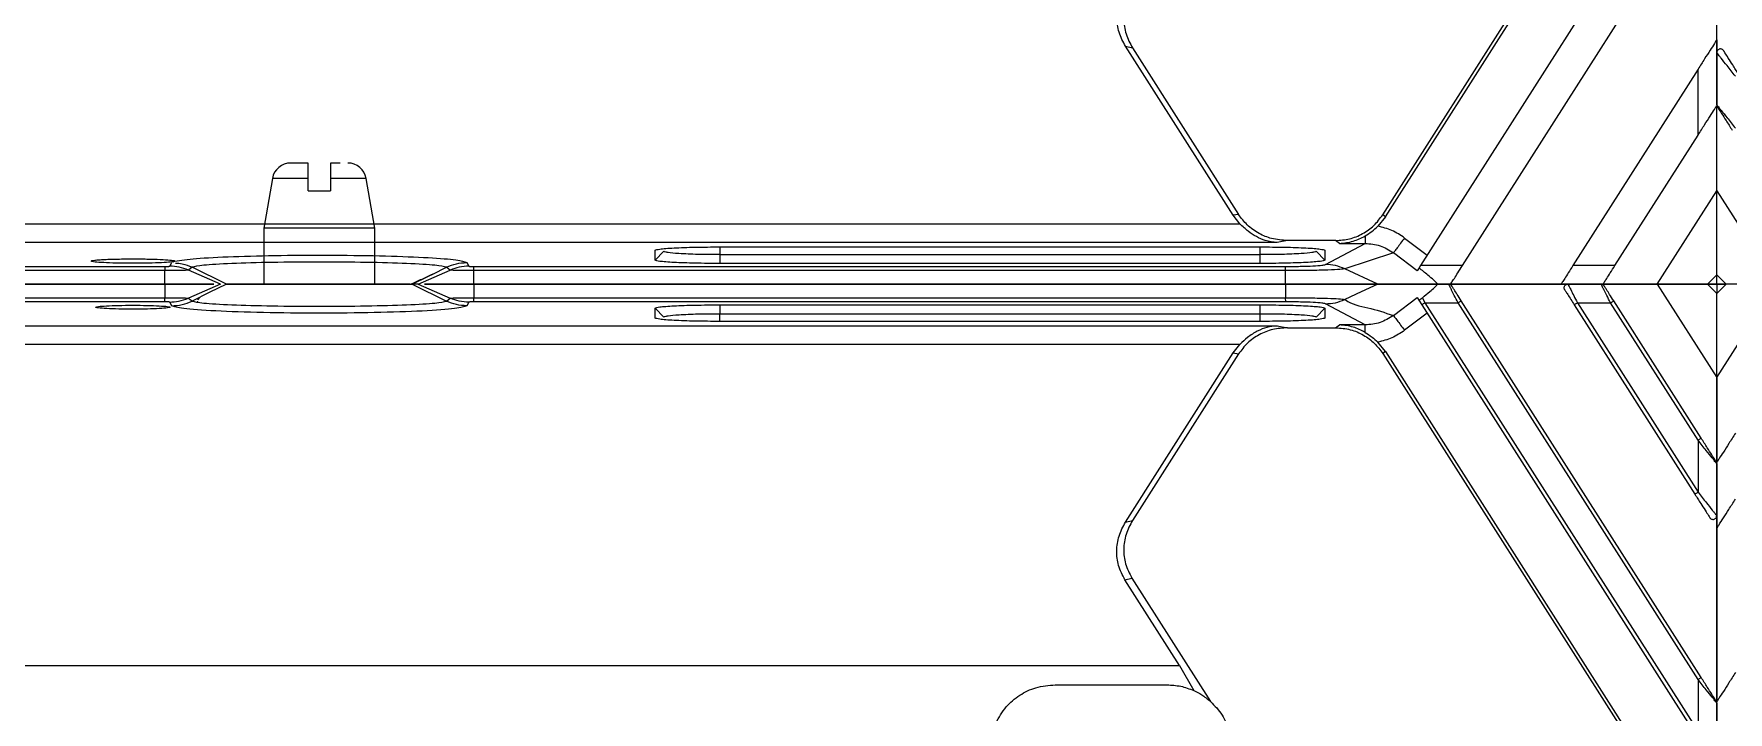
# Model space of a CAD drawing. Header units: millimetres. Extents: x 620 to 19791, y 2539 to 6969.
# Drawn here: x 17086.6 to 17177.6, y 4451.1 to 4487.5 of the extents above; entities that cross this region are included whole.
import ezdxf

# ---------------------------------------------------------------- set-up
doc = ezdxf.new("R2010")
doc.units = ezdxf.units.MM

# ---------------------------------------------------------------- blocks, each defined once
blk = doc.blocks.new('tugj')
at = {"color": 7, "linetype": 'Continuous', "lineweight": 25}
for p, q in [((12378.025, 5162.284), (12377.568, 5159.616)), ((12379.943, 5161.616), (12379.943, 5162.284)), ((12381.143, 5162.284), (12381.143, 5161.616)), ((12383.518, 5159.616), (12383.06, 5162.284)), ((12379.943, 5161.616), (12381.143, 5161.616)), ((12377.568, 5159.616), (12377.568, 5156.616)), ((12383.518, 5159.616), (12377.568, 5159.616)), ((12383.518, 5156.616), (12383.518, 5159.616)), ((12328.684, 5156.616), (12372.25, 5156.616)), ((12372.25, 5156.616), (12372.25, 5155.89)), ((12385.524, 5156.616), (12387.368, 5155.711)), ((12385.847, 5156.616), (12387.568, 5155.861)), ((12388.836, 5156.616), (12388.836, 5155.89)), ((12388.836, 5156.616), (12432.402, 5156.616)), ((12432.402, 5156.616), (12432.402, 5155.89)), ((12437.353, 5156.616), (12440.543, 5156.616)), ((12441.154, 5156.616), (12440.543, 5156.616)), ((12440.718, 5156.616), (12441.154, 5156.616)), ((12441.154, 5156.616), (12447.557, 5156.616)), ((12447.557, 5156.616), (12449.335, 5156.616)), ((12449.335, 5156.616), (12452.343, 5156.616)), ((12452.343, 5156.616), (12455.543, 5151.616)), ((12452.343, 5156.616), (12455.043, 5156.616)), ((12455.043, 5156.616), (12456.043, 5156.616)), ((12455.543, 5156.116), (12455.043, 5156.616)), ((12455.543, 5156.616), (12455.543, 5156.116)), ((12455.543, 5151.616), (12458.743, 5156.616)), ((12456.043, 5156.616), (12455.543, 5156.116)), ((12458.743, 5156.616), (12456.043, 5156.616)), ((12328.684, 5155.89), (12372.25, 5155.89)), ((12372.25, 5155.666), (12372.25, 5155.89)), ((12374.125, 5155.911), (12374.008, 5155.776)), ((12387.368, 5155.711), (12387.568, 5155.861)), ((12388.836, 5155.666), (12388.836, 5155.89)), ((12388.836, 5155.89), (12432.402, 5155.89)), ((12432.412, 5155.666), (12432.402, 5155.89)), ((12438.192, 5154.932), (12439.468, 5155.897)), ((12439.469, 5155.897), (12439.555, 5155.761)), ((12439.555, 5155.761), (12439.716, 5155.508)), ((12439.748, 5155.885), (12439.885, 5155.615)), ((12454.711, 5135.507), (12441.832, 5155.723)), ((12454.711, 5148.349), (12450.014, 5155.723)), ((12455.543, 5151.616), (12455.543, 5156.116)), ((12372.25, 5155.666), (12328.684, 5155.666)), ((12372.621, 5155.456), (12372.516, 5155.651)), ((12374, 5155.703), (12373.992, 5155.634)), ((12388.569, 5155.651), (12388.464, 5155.456)), ((12432.412, 5155.666), (12388.836, 5155.666)), ((12398.568, 5154.799), (12398.568, 5155.323)), ((12399.043, 5154.849), (12398.568, 5155.323)), ((12402.043, 5155.505), (12402.042, 5155.032)), ((12402.042, 5155.032), (12431.043, 5155.032)), ((12402.043, 5155.505), (12431.042, 5155.505)), ((12431.043, 5155.032), (12431.042, 5155.505)), ((12434.517, 5155.323), (12434.043, 5154.849)), ((12434.517, 5155.323), (12434.517, 5154.799)), ((12436.674, 5154.431), (12434.544, 5155.561)), ((12440.005, 5155.055), (12438.79, 5154.139)), ((12439.716, 5155.508), (12454.374, 5132.5)), ((12439.885, 5155.615), (12441.664, 5155.616)), ((12439.885, 5155.615), (12454.543, 5132.608)), ((12454.543, 5135.4), (12441.664, 5155.616)), ((12447.898, 5155.508), (12454.374, 5145.342)), ((12448.066, 5155.616), (12449.845, 5155.616)), ((12448.066, 5155.616), (12454.543, 5145.45)), ((12454.543, 5148.242), (12449.845, 5155.616)), ((12329.138, 5154.379), (12431.947, 5154.379)), ((12431.042, 5154.617), (12402.043, 5154.617)), ((12431.947, 5154.379), (12432.501, 5154.276)), ((12432.501, 5154.276), (12435.091, 5154.276)), ((12435.091, 5154.276), (12435.298, 5154.431)), ((12436.674, 5154.431), (12435.298, 5154.431)), ((12436.674, 5154.03), (12436.674, 5154.431)), ((12429.956, 5153.38), (12331.129, 5153.38)), ((12429.596, 5152.922), (12429.956, 5153.38)), ((12437.759, 5152.997), (12437.357, 5153.499)), ((12437.759, 5152.997), (12437.619, 5152.892)), ((12437.759, 5152.997), (12452.681, 5129.575)), ((12423.814, 5143.845), (12429.596, 5152.922)), ((12429.881, 5152.87), (12424.188, 5143.935)), ((12429.596, 5152.922), (12429.881, 5152.87)), ((12437.619, 5152.892), (12451.391, 5131.273)), ((12455.543, 5147.044), (12455.543, 5151.616)), ((12455.543, 5151.616), (12455.543, 5147.08)), ((12454.543, 5148.242), (12454.543, 5145.45)), ((12455.543, 5146.986), (12455.543, 5147.08)), ((12455.543, 5143.508), (12455.543, 5147.044)), ((12455.543, 5146.986), (12455.543, 5144.194)), ((12423.814, 5143.845), (12424.188, 5143.935)), ((12455.543, 5144.194), (12455.543, 5134.239)), ((12455.543, 5134.202), (12455.543, 5143.508)), ((12423.786, 5140.751), (12424.161, 5140.841)), ((12426.711, 5136.161), (12423.786, 5140.751)), ((12424.161, 5140.841), (12428.377, 5134.224)), ((12352.78, 5136.161), (12426.711, 5136.161)), ((12426.711, 5136.161), (12427.475, 5134.809)), ((12420.043, 5135.116), (12426.043, 5135.116)), ((12454.543, 5135.4), (12454.543, 5132.608)), ((12455.543, 5134.144), (12455.543, 5134.239)), ((12455.543, 5131.352), (12455.543, 5134.202)), ((12455.543, 5134.144), (12455.543, 5131.352)), ((12437.759, 4822.734), (12455.543, 4850.649)), ((12437.619, 4822.839), (12451.391, 4844.458)), ((12454.543, 4843.495), (12439.648, 4820.116)), ((12455.543, 4832.223), (12455.543, 4841.529)), ((12455.543, 4831.537), (12455.543, 4841.492)), ((12441.901, 4820.116), (12454.543, 4839.959)), ((12455.543, 4832.223), (12455.543, 4828.687)), ((12429.596, 4822.809), (12423.814, 4831.886)), ((12423.814, 4831.886), (12424.188, 4831.796)), ((12424.188, 4831.796), (12429.881, 4822.861)), ((12455.543, 4828.745), (12455.543, 4831.537)), ((12454.543, 4830.653), (12447.829, 4820.116)), ((12454.543, 4827.117), (12454.543, 4830.653)), ((12455.543, 4828.745), (12455.543, 4828.651)), ((12455.543, 4824.116), (12455.543, 4828.687)), ((12455.543, 4824.116), (12455.543, 4828.651)), ((12450.082, 4820.116), (12454.543, 4827.117)), ((12452.343, 4819.116), (12455.543, 4824.116)), ((12455.543, 4824.116), (12458.743, 4819.116)), ((12455.543, 4819.616), (12455.543, 4824.116)), ((12331.129, 4822.351), (12429.956, 4822.351)), ((12429.881, 4822.861), (12429.596, 4822.809)), ((12429.956, 4822.351), (12429.596, 4822.809)), ((12437.759, 4822.734), (12437.357, 4822.232)), ((12437.759, 4822.734), (12437.619, 4822.839)), ((12431.947, 4821.353), (12329.138, 4821.353)), ((12402.043, 4821.114), (12431.042, 4821.114)), ((12432.501, 4821.455), (12431.947, 4821.353)), ((12435.091, 4821.455), (12432.501, 4821.455)), ((12434.544, 4820.17), (12436.674, 4821.3)), ((12435.298, 4821.3), (12435.091, 4821.455)), ((12435.298, 4821.3), (12436.674, 4821.3)), ((12438.791, 4821.592), (12440.005, 4820.676)), ((12372.516, 4820.08), (12372.621, 4820.275)), ((12372.7, 4820.321), (12372.787, 4820.346)), ((12372.787, 4820.346), (12372.793, 4820.353)), ((12388.464, 4820.275), (12388.569, 4820.08)), ((12398.568, 4820.408), (12398.568, 4820.932)), ((12398.568, 4820.408), (12399.043, 4820.882)), ((12402.043, 4820.7), (12431.043, 4820.7)), ((12402.043, 4820.699), (12402.043, 4820.226)), ((12431.042, 4820.226), (12402.043, 4820.226)), ((12431.042, 4820.226), (12431.043, 4820.699)), ((12434.043, 4820.882), (12434.517, 4820.408)), ((12434.517, 4820.932), (12434.517, 4820.408)), ((12438.193, 4820.799), (12435.583, 4819.939)), ((12439.469, 4819.834), (12438.192, 4820.799)), ((12328.684, 4820.065), (12372.25, 4820.065)), ((12372.25, 4819.841), (12328.684, 4819.841)), ((12372.25, 4820.065), (12372.25, 4819.841)), ((12372.25, 4819.116), (12372.25, 4819.841)), ((12373.717, 4820.02), (12373.517, 4819.87)), ((12375.238, 4819.116), (12373.517, 4819.87)), ((12375.562, 4819.116), (12373.717, 4820.02)), ((12388.836, 4820.065), (12432.402, 4820.065)), ((12388.836, 4819.841), (12388.836, 4820.065)), ((12388.836, 4819.116), (12388.836, 4819.841)), ((12432.402, 4819.841), (12388.836, 4819.841)), ((12432.402, 4819.841), (12432.402, 4820.065)), ((12432.402, 4819.116), (12432.402, 4819.841)), ((12437.354, 4819.115), (12435.583, 4819.939)), ((12439.568, 4819.99), (12439.469, 4819.835)), ((12439.648, 4820.116), (12439.568, 4819.99)), ((12441.901, 4820.116), (12439.648, 4820.116)), ((12450.082, 4820.116), (12447.829, 4820.116)), ((12455.043, 4819.116), (12455.543, 4819.616)), ((12455.543, 4819.116), (12455.543, 4819.616)), ((12455.543, 4819.616), (12456.043, 4819.116)), ((12372.25, 4819.116), (12328.684, 4819.116)), ((12385.847, 4819.116), (12385.524, 4819.116)), ((12432.402, 4819.116), (12388.836, 4819.116)), ((12440.543, 4819.116), (12441.264, 4819.116)), ((12441.264, 4819.116), (12440.718, 4819.116)), ((12447.192, 4819.116), (12441.264, 4819.116)), ((12449.445, 4819.116), (12447.192, 4819.116)), ((12452.343, 4819.116), (12449.445, 4819.116)), ((12455.043, 4819.116), (12452.343, 4819.116)), ((12456.043, 4819.116), (12455.043, 4819.116)), ((12458.743, 4819.116), (12456.043, 4819.116))]:
    blk.add_line(p, q, dxfattribs=at)
at = {"color": 8, "linetype": 'Continuous', "lineweight": 25}
for p, q in [((12379.943, 5162.284), (12378.025, 5162.284)), ((12383.06, 5162.284), (12381.143, 5162.284)), ((12402.042, 5154.617), (12402.042, 5155.032)), ((12431.043, 5154.617), (12431.043, 5155.032)), ((12402.042, 4821.114), (12402.043, 4820.7)), ((12431.043, 4820.7), (12431.043, 4821.114)), ((12386.633, 4819.66), (12387.368, 4820.02))]:
    blk.add_line(p, q, dxfattribs=at)
at = {"color": 7, "linetype": 'Continuous', "lineweight": 25, "flags": 128}
for points in [[(12375.238, 5156.616), (12374.378, 5156.238), (12373.517, 5155.861)], [(12375.562, 5156.615), (12374.64, 5156.163), (12373.717, 5155.711)], [(12437.353, 5156.615), (12436.468, 5156.203), (12435.583, 5155.792)], [(12441.832, 5155.723), (12441.829, 5155.721), (12441.819, 5155.715), (12441.804, 5155.705), (12441.783, 5155.692), (12441.757, 5155.675), (12441.728, 5155.657), (12441.697, 5155.636), (12441.664, 5155.616)], [(12385.524, 4819.116), (12386.446, 4819.568), (12386.633, 4819.66)], [(12385.847, 4819.116), (12386.707, 4819.493), (12387.568, 4819.87)]]:
    blk.add_lwpolyline(points, dxfattribs=at)
at = {"color": 7, "linetype": 'Continuous', "lineweight": 25}
for centre, start, end in [((12379.011, 5162.116), 90, 170.27242), ((12382.074, 5162.116), 9.72758, 90)]:
    blk.add_arc(centre, 1, start, end, dxfattribs=at)
for points, knots in [([(12379.943, 5163.116), (12379.812, 5163.116), (12379.544, 5163.116), (12379.242, 5163.116), (12379.043, 5163.116), (12379.021, 5163.116), (12379.011, 5163.116)], [0, 0, 0, 0, 0.244471, 0.500002, 0.755534, 1, 1, 1, 1]), ([(12379.943, 5162.284), (12379.943, 5162.391), (12379.943, 5162.605), (12379.943, 5162.866), (12379.943, 5163.048), (12379.943, 5163.111), (12379.943, 5163.115), (12379.943, 5163.116)], [0, 0, 0, 0, 0.229567, 0.459025, 0.691715, 0.932795, 1, 1, 1, 1]), ([(12381.666, 5163.116), (12381.618, 5163.116), (12381.478, 5163.116), (12381.276, 5163.116), (12381.143, 5163.116)], [0, 0, 0, 0, 0.34034, 1, 1, 1, 1]), ([(12381.143, 5163.116), (12381.143, 5163.104), (12381.143, 5163.081), (12381.143, 5162.892), (12381.143, 5162.619), (12381.143, 5162.395), (12381.143, 5162.284)], [0, 0, 0, 0, 0.2593212, 0.5192836, 0.7631342, 1, 1, 1, 1]), ([(12372.25, 5156.616), (12372.618, 5156.616), (12373.36, 5156.616), (12374.326, 5156.616), (12374.708, 5156.616), (12374.888, 5156.616)], [0, 0, 0, 0, 0.340802, 0.687643, 1, 1, 1, 1]), ([(12375.562, 5156.616), (12375.684, 5156.616), (12375.928, 5156.616), (12377.107, 5156.616), (12378.698, 5156.616), (12380.543, 5156.616), (12382.388, 5156.616), (12383.978, 5156.616), (12385.157, 5156.616), (12385.401, 5156.616), (12385.524, 5156.616)], [0, 0, 0, 0, 0.126065, 0.251365, 0.375841, 0.499999, 0.624158, 0.748633, 0.873935, 1, 1, 1, 1]), ([(12386.197, 5156.616), (12386.385, 5156.616), (12386.777, 5156.616), (12387.746, 5156.616), (12388.478, 5156.616), (12388.836, 5156.616)], [0, 0, 0, 0, 0.321416, 0.668158, 1, 1, 1, 1]), ([(12432.402, 5156.616), (12432.979, 5156.616), (12434.172, 5156.616), (12435.75, 5156.616), (12436.93, 5156.616), (12437.215, 5156.616), (12437.353, 5156.616)], [0, 0, 0, 0, 0.241826, 0.5, 0.758174, 1, 1, 1, 1]), ([(12439.748, 5155.885), (12439.883, 5155.997), (12440.122, 5156.195), (12440.364, 5156.406), (12440.481, 5156.519), (12440.533, 5156.575), (12440.556, 5156.609), (12440.547, 5156.613), (12440.543, 5156.616)], [0, 0, 0, 0, 0.340543, 0.601656, 0.712888, 0.815367, 0.907126, 1, 1, 1, 1]), ([(12441.318, 5156.294), (12441.314, 5156.302), (12441.281, 5156.367), (12441.239, 5156.452), (12441.188, 5156.548), (12441.159, 5156.605), (12441.156, 5156.612), (12441.154, 5156.616)], [0, 0, 0, 0, 0.036008, 0.300901, 0.545078, 0.770138, 1, 1, 1, 1]), ([(12441.324, 5156.52), (12441.315, 5156.533), (12441.296, 5156.56), (12441.254, 5156.589), (12441.206, 5156.611), (12441.171, 5156.614), (12441.154, 5156.616)], [0, 0, 0, 0, 0.234718, 0.483949, 0.749531, 1, 1, 1, 1]), ([(12447.388, 5156.308), (12447.38, 5156.323), (12447.364, 5156.352), (12447.355, 5156.403), (12447.358, 5156.458), (12447.379, 5156.513), (12447.414, 5156.559), (12447.458, 5156.592), (12447.507, 5156.612), (12447.54, 5156.614), (12447.557, 5156.616)], [0, 0, 0, 0, 0.1153792, 0.2308944, 0.364477, 0.4999537, 0.6320275, 0.7689809, 0.8830046, 1, 1, 1, 1]), ([(12447.557, 5156.616), (12447.559, 5156.612), (12447.562, 5156.604), (12447.593, 5156.544), (12447.64, 5156.451), (12447.726, 5156.283), (12447.869, 5156.003), (12448, 5155.746), (12448.066, 5155.616)], [0, 0, 0, 0, 0.118805, 0.239591, 0.356978, 0.483259, 0.736712, 1, 1, 1, 1]), ([(12449.499, 5156.294), (12449.495, 5156.302), (12449.462, 5156.367), (12449.42, 5156.452), (12449.369, 5156.548), (12449.34, 5156.605), (12449.337, 5156.612), (12449.335, 5156.616)], [0, 0, 0, 0, 0.036035, 0.300917, 0.545093, 0.770146, 1, 1, 1, 1]), ([(12449.506, 5156.52), (12449.496, 5156.533), (12449.477, 5156.56), (12449.435, 5156.589), (12449.387, 5156.611), (12449.352, 5156.614), (12449.335, 5156.616)], [0, 0, 0, 0, 0.234701, 0.483913, 0.749477, 1, 1, 1, 1]), ([(12372.25, 5155.89), (12372.409, 5155.89), (12372.727, 5155.889), (12373.137, 5155.883), (12373.432, 5155.873), (12373.489, 5155.865), (12373.517, 5155.861)], [0, 0, 0, 0, 0.249939, 0.499645, 0.749524, 1, 1, 1, 1]), ([(12372.516, 5155.654), (12372.676, 5155.664), (12373.02, 5155.684), (12373.344, 5155.8), (12373.517, 5155.861)], [0, 0, 0, 0, 0.466595, 1, 1, 1, 1]), ([(12372.621, 5155.456), (12372.811, 5155.467), (12373.191, 5155.49), (12373.542, 5155.637), (12373.717, 5155.711)], [0, 0, 0, 0, 0.499989, 1, 1, 1, 1]), ([(12373.517, 5155.861), (12373.549, 5155.836), (12373.613, 5155.786), (12373.683, 5155.736), (12373.717, 5155.711)], [0, 0, 0, 0, 0.499517, 1, 1, 1, 1]), ([(12373.717, 5155.711), (12373.861, 5155.673), (12374.148, 5155.599), (12375.753, 5155.505), (12377.96, 5155.444), (12380.543, 5155.422), (12383.126, 5155.444), (12385.332, 5155.505), (12386.937, 5155.599), (12387.224, 5155.673), (12387.368, 5155.711)], [0, 0, 0, 0, 0.125541, 0.25062, 0.375387, 0.499999, 0.624612, 0.74938, 0.874458, 1, 1, 1, 1]), ([(12388.464, 5155.456), (12388.274, 5155.467), (12387.894, 5155.49), (12387.543, 5155.637), (12387.368, 5155.711)], [0, 0, 0, 0, 0.500701, 1, 1, 1, 1]), ([(12387.568, 5155.861), (12387.597, 5155.865), (12387.654, 5155.873), (12387.948, 5155.883), (12388.358, 5155.889), (12388.676, 5155.89), (12388.836, 5155.89)], [0, 0, 0, 0, 0.250478, 0.500357, 0.750056, 1, 1, 1, 1]), ([(12388.569, 5155.651), (12388.397, 5155.66), (12388.052, 5155.678), (12387.729, 5155.8), (12387.568, 5155.861)], [0, 0, 0, 0, 0.499954, 1, 1, 1, 1]), ([(12432.402, 5155.89), (12432.616, 5155.89), (12432.899, 5155.889), (12433.295, 5155.886), (12433.836, 5155.883), (12434.265, 5155.867), (12434.546, 5155.86), (12434.557, 5155.86), (12434.595, 5155.859), (12434.871, 5155.851), (12435.346, 5155.83), (12435.5, 5155.805), (12435.583, 5155.792)], [0, 0, 0, 0, 0.137446, 0.181876, 0.262262, 0.502654, 0.502981, 0.505371, 0.51186, 0.53616, 0.750921, 1, 1, 1, 1]), ([(12434.544, 5155.561), (12434.723, 5155.571), (12435.082, 5155.592), (12435.416, 5155.725), (12435.583, 5155.792)], [0, 0, 0, 0, 0.49999, 1, 1, 1, 1]), ([(12435.583, 5155.792), (12435.583, 5155.792), (12435.583, 5155.792), (12435.583, 5155.791), (12435.583, 5155.79), (12435.584, 5155.789), (12435.585, 5155.788), (12435.591, 5155.793), (12435.961, 5155.508), (12436.807, 5155.403), (12437.728, 5155.089), (12438.192, 5154.931)], [0, 0, 0, 0, 0.000002, 0.000016, 0.000171, 0.000246, 0.000333, 0.002028, 0.00788, 0.499948, 1, 1, 1, 1]), ([(12439.555, 5155.761), (12439.559, 5155.76), (12439.565, 5155.758), (12439.592, 5155.774), (12439.604, 5155.781)], [0, 0, 0, 0, 0.511986, 1, 1, 1, 1]), ([(12439.604, 5155.781), (12439.614, 5155.787), (12439.632, 5155.799), (12439.666, 5155.823), (12439.705, 5155.852), (12439.733, 5155.873), (12439.748, 5155.885)], [0, 0, 0, 0, 0.2334884, 0.4690972, 0.7081929, 1, 1, 1, 1]), ([(12441.832, 5155.723), (12441.758, 5155.84), (12441.619, 5156.058), (12441.448, 5156.325), (12441.361, 5156.462), (12441.327, 5156.516), (12441.325, 5156.519), (12441.324, 5156.52)], [0, 0, 0, 0, 0.301721, 0.564724, 0.795126, 0.898937, 1, 1, 1, 1]), ([(12447.388, 5156.308), (12447.39, 5156.305), (12447.394, 5156.298), (12447.429, 5156.243), (12447.481, 5156.162), (12447.571, 5156.021), (12447.711, 5155.8), (12447.836, 5155.606), (12447.898, 5155.508)], [0, 0, 0, 0, 0.1225733, 0.2474567, 0.3699133, 0.4970194, 0.7477977, 1, 1, 1, 1]), ([(12450.014, 5155.723), (12449.939, 5155.84), (12449.8, 5156.058), (12449.63, 5156.325), (12449.543, 5156.462), (12449.508, 5156.516), (12449.507, 5156.519), (12449.506, 5156.52)], [0, 0, 0, 0, 0.301721, 0.56472, 0.795125, 0.898936, 1, 1, 1, 1]), ([(12449.845, 5155.616), (12449.867, 5155.63), (12449.911, 5155.658), (12449.967, 5155.693), (12450.006, 5155.718), (12450.011, 5155.721), (12450.014, 5155.723)], [0, 0, 0, 0, 0.250011, 0.499987, 0.75001, 1, 1, 1, 1]), ([(12368.543, 5155.377), (12368.573, 5155.391), (12368.633, 5155.418), (12369.094, 5155.453), (12369.751, 5155.476), (12370.534, 5155.485), (12371.319, 5155.477), (12371.988, 5155.453), (12372.359, 5155.424), (12372.521, 5155.398), (12372.535, 5155.384), (12372.543, 5155.377)], [0, 0, 0, 0, 0.12544, 0.249829, 0.373602, 0.498411, 0.623139, 0.74756, 0.873244, 0.936089, 1, 1, 1, 1]), ([(12372.543, 5155.377), (12372.512, 5155.363), (12372.452, 5155.336), (12371.991, 5155.301), (12371.334, 5155.278), (12370.551, 5155.269), (12369.767, 5155.277), (12369.097, 5155.301), (12368.726, 5155.33), (12368.564, 5155.356), (12368.55, 5155.37), (12368.543, 5155.377)], [0, 0, 0, 0, 0.125441, 0.24983, 0.373602, 0.498412, 0.62314, 0.747561, 0.873243, 0.936089, 1, 1, 1, 1]), ([(12372.516, 5155.651), (12372.512, 5155.653), (12372.505, 5155.657), (12372.46, 5155.66), (12372.406, 5155.663), (12372.357, 5155.665), (12372.304, 5155.666), (12372.268, 5155.666), (12372.25, 5155.666)], [0, 0, 0, 0, 0.22098, 0.472539, 0.605074, 0.742605, 0.872551, 1, 1, 1, 1]), ([(12388.464, 5155.456), (12388.318, 5155.404), (12388.021, 5155.299), (12386.184, 5155.166), (12383.586, 5155.078), (12380.521, 5155.047), (12377.462, 5155.078), (12374.875, 5155.168), (12373.058, 5155.3), (12372.766, 5155.404), (12372.621, 5155.456)], [0, 0, 0, 0, 0.1229406, 0.248463, 0.3753369, 0.5007743, 0.6265006, 0.7530148, 0.8780916, 1, 1, 1, 1]), ([(12388.836, 5155.666), (12388.802, 5155.666), (12388.733, 5155.665), (12388.646, 5155.662), (12388.594, 5155.658), (12388.571, 5155.654), (12388.57, 5155.652), (12388.569, 5155.651)], [0, 0, 0, 0, 0.2394126, 0.4809186, 0.7269323, 0.8617778, 1, 1, 1, 1]), ([(12398.568, 5155.323), (12398.62, 5155.347), (12398.726, 5155.394), (12399.524, 5155.455), (12400.685, 5155.497), (12401.594, 5155.503), (12402.043, 5155.505)], [0, 0, 0, 0, 0.246595, 0.499966, 0.753338, 1, 1, 1, 1]), ([(12402.043, 5154.617), (12401.594, 5154.62), (12400.685, 5154.626), (12399.524, 5154.667), (12398.726, 5154.728), (12398.62, 5154.776), (12398.568, 5154.799)], [0, 0, 0, 0, 0.246592, 0.49996, 0.753362, 1, 1, 1, 1]), ([(12399.043, 5154.85), (12399.062, 5154.866), (12399.087, 5154.887), (12399.209, 5154.911), (12399.384, 5154.939), (12399.729, 5154.97), (12400.321, 5155.001), (12400.862, 5155.02), (12401.437, 5155.031), (12401.837, 5155.031), (12402.042, 5155.032)], [0, 0, 0, 0, 0.170003, 0.221841, 0.251425, 0.478668, 0.617709, 0.745826, 0.869057, 1, 1, 1, 1]), ([(12431.042, 5155.505), (12431.491, 5155.503), (12432.401, 5155.497), (12433.561, 5155.455), (12434.359, 5155.394), (12434.465, 5155.347), (12434.517, 5155.323)], [0, 0, 0, 0, 0.24661, 0.499961, 0.753339, 1, 1, 1, 1]), ([(12434.517, 5154.799), (12434.465, 5154.776), (12434.359, 5154.728), (12433.561, 5154.667), (12432.4, 5154.626), (12431.491, 5154.62), (12431.042, 5154.617)], [0, 0, 0, 0, 0.2465414, 0.4999598, 0.7533555, 1, 1, 1, 1]), ([(12431.043, 5155.032), (12431.25, 5155.031), (12431.65, 5155.031), (12432.227, 5155.02), (12432.77, 5155.001), (12433.363, 5154.969), (12433.705, 5154.939), (12433.877, 5154.911), (12433.998, 5154.887), (12434.023, 5154.866), (12434.043, 5154.85)], [0, 0, 0, 0, 0.131657, 0.254711, 0.383623, 0.523609, 0.751535, 0.778051, 0.828377, 1, 1, 1, 1]), ([(12434.544, 5155.561), (12434.496, 5155.574), (12434.402, 5155.602), (12433.907, 5155.637), (12433.221, 5155.661), (12432.682, 5155.664), (12432.412, 5155.666)], [0, 0, 0, 0, 0.248126, 0.497838, 0.748641, 1, 1, 1, 1]), ([(12438.192, 5154.932), (12437.959, 5154.787), (12437.494, 5154.496), (12436.947, 5154.453), (12436.674, 5154.431)], [0, 0, 0, 0, 0.49954, 1, 1, 1, 1]), ([(12438.192, 5154.932), (12438.209, 5154.909), (12438.244, 5154.863), (12438.385, 5154.676), (12438.572, 5154.428), (12438.718, 5154.235), (12438.79, 5154.139)], [0, 0, 0, 0, 0.249872, 0.500023, 0.750139, 1, 1, 1, 1]), ([(12439.885, 5155.615), (12439.863, 5155.601), (12439.819, 5155.573), (12439.763, 5155.538), (12439.724, 5155.513), (12439.719, 5155.51), (12439.716, 5155.508)], [0, 0, 0, 0, 0.250006, 0.50001, 0.750001, 1, 1, 1, 1]), ([(12447.898, 5155.508), (12447.9, 5155.51), (12447.905, 5155.513), (12447.944, 5155.538), (12448, 5155.573), (12448.044, 5155.601), (12448.066, 5155.616)], [0, 0, 0, 0, 0.249994, 0.500015, 0.74999, 1, 1, 1, 1]), ([(12432.501, 5154.276), (12432.238, 5154.259), (12431.712, 5154.223), (12430.983, 5153.922), (12430.337, 5153.484), (12430.032, 5153.074), (12429.881, 5152.87)], [0, 0, 0, 0, 0.254153, 0.507463, 0.75541, 1, 1, 1, 1]), ([(12431.947, 5154.379), (12431.766, 5154.36), (12431.408, 5154.324), (12430.876, 5154.108), (12430.382, 5153.794), (12430.09, 5153.51), (12429.956, 5153.38)], [0, 0, 0, 0, 0.25924, 0.512726, 0.776847, 1, 1, 1, 1]), ([(12435.091, 5154.276), (12435.356, 5154.256), (12435.878, 5154.217), (12436.589, 5153.908), (12437.192, 5153.471), (12437.478, 5153.082), (12437.619, 5152.892)], [0, 0, 0, 0, 0.26474, 0.519598, 0.764654, 1, 1, 1, 1]), ([(12436.674, 5154.03), (12436.464, 5154.136), (12436.015, 5154.362), (12435.547, 5154.407), (12435.298, 5154.431)], [0, 0, 0, 0, 0.468207, 1, 1, 1, 1]), ([(12436.674, 5154.03), (12436.799, 5153.952), (12437.037, 5153.802), (12437.254, 5153.597), (12437.357, 5153.499)], [0, 0, 0, 0, 0.5248, 1, 1, 1, 1]), ([(12438.79, 5154.139), (12438.569, 5153.992), (12438.128, 5153.698), (12437.614, 5153.565), (12437.357, 5153.499)], [0, 0, 0, 0, 0.499997, 1, 1, 1, 1]), ([(12456.543, 5148.614), (12456.425, 5148.428), (12456.206, 5148.083), (12455.904, 5147.609), (12455.692, 5147.287), (12455.591, 5147.109), (12455.549, 5147.052), (12455.545, 5147.047), (12455.543, 5147.044)], [0, 0, 0, 0, 0.286635, 0.534245, 0.759489, 0.869904, 0.932849, 1, 1, 1, 1]), ([(12454.711, 5148.349), (12454.709, 5148.347), (12454.704, 5148.344), (12454.665, 5148.319), (12454.609, 5148.284), (12454.565, 5148.256), (12454.543, 5148.242)], [0, 0, 0, 0, 0.249998, 0.500001, 0.749994, 1, 1, 1, 1]), ([(12455.543, 5146.986), (12455.54, 5146.989), (12455.534, 5146.997), (12455.487, 5147.056), (12455.409, 5147.153), (12455.251, 5147.352), (12454.959, 5147.719), (12454.692, 5148.053), (12454.543, 5148.242)], [0, 0, 0, 0, 0.082047, 0.168459, 0.268065, 0.381095, 0.65231, 1, 1, 1, 1]), ([(12455.523, 5147.076), (12455.514, 5147.089), (12455.498, 5147.114), (12455.423, 5147.231), (12455.268, 5147.475), (12455.017, 5147.869), (12454.821, 5148.177), (12454.711, 5148.349)], [0, 0, 0, 0, 0.100997, 0.198759, 0.407214, 0.667726, 1, 1, 1, 1]), ([(12454.543, 5145.45), (12454.521, 5145.436), (12454.476, 5145.408), (12454.421, 5145.372), (12454.382, 5145.347), (12454.376, 5145.344), (12454.374, 5145.342)], [0, 0, 0, 0, 0.250005, 0.500009, 0.750003, 1, 1, 1, 1]), ([(12454.374, 5145.342), (12454.478, 5145.179), (12454.666, 5144.884), (12454.918, 5144.488), (12455.078, 5144.237), (12455.162, 5144.106), (12455.171, 5144.091), (12455.176, 5144.083)], [0, 0, 0, 0, 0.317513, 0.570139, 0.79835, 0.902861, 1, 1, 1, 1]), ([(12454.543, 5145.45), (12454.693, 5145.26), (12454.961, 5144.924), (12455.254, 5144.557), (12455.411, 5144.359), (12455.488, 5144.263), (12455.534, 5144.205), (12455.54, 5144.198), (12455.543, 5144.194)], [0, 0, 0, 0, 0.350158, 0.621945, 0.734204, 0.833251, 0.918726, 1, 1, 1, 1]), ([(12455.543, 5143.508), (12455.545, 5143.51), (12455.549, 5143.515), (12455.591, 5143.572), (12455.692, 5143.751), (12455.904, 5144.073), (12456.206, 5144.547), (12456.425, 5144.892), (12456.543, 5145.078)], [0, 0, 0, 0, 0.067143, 0.130097, 0.240508, 0.465751, 0.713365, 1, 1, 1, 1]), ([(12424.188, 5143.935), (12424.057, 5143.692), (12423.797, 5143.209), (12423.689, 5142.399), (12423.771, 5141.576), (12424.027, 5141.093), (12424.161, 5140.841)], [0, 0, 0, 0, 0.252231, 0.500891, 0.73998, 1, 1, 1, 1]), ([(12455.176, 5144.083), (12455.188, 5144.068), (12455.211, 5144.038), (12455.265, 5144.006), (12455.33, 5143.991), (12455.402, 5143.998), (12455.467, 5144.032), (12455.512, 5144.081), (12455.538, 5144.138), (12455.541, 5144.175), (12455.543, 5144.194)], [0, 0, 0, 0, 0.114066, 0.223566, 0.359574, 0.50181, 0.640725, 0.779254, 0.88891, 1, 1, 1, 1]), ([(12423.786, 5140.751), (12423.653, 5141.003), (12423.396, 5141.487), (12423.314, 5142.309), (12423.422, 5143.12), (12423.682, 5143.602), (12423.814, 5143.845)], [0, 0, 0, 0, 0.260026, 0.499113, 0.747698, 1, 1, 1, 1]), ([(12456.543, 5135.772), (12456.425, 5135.586), (12456.206, 5135.241), (12455.904, 5134.767), (12455.692, 5134.445), (12455.591, 5134.267), (12455.549, 5134.21), (12455.545, 5134.205), (12455.543, 5134.202)], [0, 0, 0, 0, 0.286639, 0.534248, 0.759491, 0.869905, 0.932849, 1, 1, 1, 1]), ([(12416.852, 5133.054), (12417.02, 5133.36), (12417.342, 5133.948), (12418.119, 5134.582), (12419.016, 5135.034), (12419.691, 5135.088), (12420.043, 5135.116)], [0, 0, 0, 0, 0.26106, 0.500391, 0.739404, 1, 1, 1, 1]), ([(12426.043, 5135.116), (12426.29, 5135.103), (12426.784, 5135.077), (12427.244, 5134.898), (12427.475, 5134.809)], [0, 0, 0, 0, 0.499697, 1, 1, 1, 1]), ([(12427.475, 5134.809), (12427.615, 5134.744), (12427.894, 5134.614), (12428.216, 5134.354), (12428.377, 5134.224)], [0, 0, 0, 0, 0.501924, 1, 1, 1, 1]), ([(12454.711, 5135.507), (12454.709, 5135.505), (12454.704, 5135.502), (12454.665, 5135.477), (12454.609, 5135.442), (12454.565, 5135.414), (12454.543, 5135.4)], [0, 0, 0, 0, 0.250004, 0.500014, 0.750013, 1, 1, 1, 1]), ([(12455.543, 5134.144), (12455.54, 5134.147), (12455.534, 5134.155), (12455.487, 5134.214), (12455.409, 5134.311), (12455.251, 5134.51), (12454.959, 5134.877), (12454.692, 5135.212), (12454.543, 5135.4)], [0, 0, 0, 0, 0.082047, 0.168459, 0.268064, 0.38109, 0.652305, 1, 1, 1, 1]), ([(12455.521, 5134.235), (12455.513, 5134.248), (12455.498, 5134.273), (12455.423, 5134.39), (12455.267, 5134.635), (12455.016, 5135.028), (12454.821, 5135.335), (12454.711, 5135.507)], [0, 0, 0, 0, 0.10123, 0.199446, 0.408294, 0.668737, 1, 1, 1, 1]), ([(12428.377, 5134.224), (12428.601, 5133.993), (12429.049, 5133.531), (12429.278, 5132.929), (12429.393, 5132.629)], [0, 0, 0, 0, 0.499996, 1, 1, 1, 1]), ([(12423.814, 4831.886), (12423.682, 4832.129), (12423.422, 4832.611), (12423.314, 4833.422), (12423.396, 4834.244), (12423.653, 4834.728), (12423.786, 4834.98)], [0, 0, 0, 0, 0.25223, 0.500885, 0.739973, 1, 1, 1, 1]), ([(12424.161, 4834.89), (12424.027, 4834.638), (12423.771, 4834.155), (12423.689, 4833.332), (12423.797, 4832.522), (12424.057, 4832.039), (12424.188, 4831.796)], [0, 0, 0, 0, 0.260018, 0.499105, 0.747694, 1, 1, 1, 1]), ([(12455.543, 4832.223), (12455.54, 4832.221), (12455.536, 4832.216), (12455.494, 4832.159), (12455.393, 4831.98), (12455.181, 4831.658), (12454.879, 4831.185), (12454.66, 4830.839), (12454.543, 4830.653)], [0, 0, 0, 0, 0.067143, 0.130097, 0.240508, 0.465752, 0.713366, 1, 1, 1, 1]), ([(12455.909, 4831.648), (12455.897, 4831.663), (12455.874, 4831.693), (12455.82, 4831.725), (12455.755, 4831.74), (12455.683, 4831.733), (12455.618, 4831.699), (12455.574, 4831.65), (12455.547, 4831.594), (12455.544, 4831.556), (12455.543, 4831.537)], [0, 0, 0, 0, 0.114046, 0.223572, 0.359579, 0.501814, 0.640729, 0.779259, 0.888914, 1, 1, 1, 1]), ([(12456.543, 4830.281), (12456.392, 4830.471), (12456.124, 4830.807), (12455.832, 4831.174), (12455.674, 4831.372), (12455.598, 4831.468), (12455.551, 4831.526), (12455.545, 4831.533), (12455.543, 4831.537)], [0, 0, 0, 0, 0.350158, 0.621945, 0.734204, 0.833252, 0.918727, 1, 1, 1, 1]), ([(12456.711, 4830.389), (12456.607, 4830.552), (12456.42, 4830.847), (12456.167, 4831.243), (12456.007, 4831.494), (12455.924, 4831.625), (12455.914, 4831.64), (12455.909, 4831.648)], [0, 0, 0, 0, 0.317514, 0.57014, 0.798351, 0.902862, 1, 1, 1, 1]), ([(12454.543, 4827.117), (12454.66, 4827.303), (12454.879, 4827.648), (12455.181, 4828.122), (12455.393, 4828.444), (12455.494, 4828.622), (12455.536, 4828.679), (12455.54, 4828.684), (12455.543, 4828.687)], [0, 0, 0, 0, 0.286635, 0.534245, 0.759489, 0.869904, 0.932848, 1, 1, 1, 1]), ([(12455.543, 4828.745), (12455.545, 4828.742), (12455.551, 4828.734), (12455.599, 4828.675), (12455.676, 4828.578), (12455.835, 4828.379), (12456.126, 4828.012), (12456.393, 4827.678), (12456.543, 4827.489)], [0, 0, 0, 0, 0.082047, 0.1684607, 0.2680637, 0.3810939, 0.6523095, 1, 1, 1, 1]), ([(12455.563, 4828.655), (12455.571, 4828.642), (12455.587, 4828.617), (12455.662, 4828.5), (12455.817, 4828.256), (12456.068, 4827.862), (12456.264, 4827.554), (12456.374, 4827.382)], [0, 0, 0, 0, 0.100996, 0.198758, 0.407212, 0.667727, 1, 1, 1, 1]), ([(12432.501, 4821.455), (12432.214, 4821.476), (12431.688, 4821.516), (12430.953, 4821.823), (12430.332, 4822.255), (12430.027, 4822.664), (12429.881, 4822.861)], [0, 0, 0, 0, 0.277027, 0.508292, 0.763258, 1, 1, 1, 1]), ([(12431.947, 4821.353), (12431.736, 4821.377), (12431.361, 4821.419), (12430.84, 4821.645), (12430.38, 4821.943), (12430.101, 4822.212), (12429.956, 4822.351)], [0, 0, 0, 0, 0.3027827, 0.5371584, 0.7600053, 1, 1, 1, 1]), ([(12435.091, 4821.455), (12435.342, 4821.472), (12435.844, 4821.507), (12436.545, 4821.802), (12437.171, 4822.234), (12437.469, 4822.638), (12437.619, 4822.839)], [0, 0, 0, 0, 0.250016, 0.500638, 0.75071, 1, 1, 1, 1]), ([(12436.674, 4821.701), (12436.798, 4821.779), (12437.036, 4821.928), (12437.253, 4822.134), (12437.357, 4822.232)], [0, 0, 0, 0, 0.519569, 1, 1, 1, 1]), ([(12438.791, 4821.592), (12438.57, 4821.739), (12438.128, 4822.033), (12437.614, 4822.166), (12437.357, 4822.232)], [0, 0, 0, 0, 0.500004, 1, 1, 1, 1]), ([(12398.568, 4820.932), (12398.62, 4820.955), (12398.726, 4821.003), (12399.524, 4821.064), (12400.685, 4821.106), (12401.594, 4821.111), (12402.043, 4821.114)], [0, 0, 0, 0, 0.246566, 0.499974, 0.753364, 1, 1, 1, 1]), ([(12431.042, 4821.114), (12431.491, 4821.111), (12432.4, 4821.106), (12433.561, 4821.064), (12434.359, 4821.003), (12434.465, 4820.955), (12434.517, 4820.932)], [0, 0, 0, 0, 0.246604, 0.499983, 0.753396, 1, 1, 1, 1]), ([(12435.298, 4821.3), (12435.547, 4821.324), (12436.015, 4821.37), (12436.465, 4821.595), (12436.674, 4821.701)], [0, 0, 0, 0, 0.5329179, 1, 1, 1, 1]), ([(12436.674, 4821.701), (12436.674, 4821.643), (12436.674, 4821.527), (12436.674, 4821.405), (12436.674, 4821.324), (12436.674, 4821.308), (12436.674, 4821.3)], [0, 0, 0, 0, 0.2602741, 0.5176386, 0.7658723, 1, 1, 1, 1]), ([(12436.674, 4821.3), (12436.948, 4821.278), (12437.494, 4821.235), (12437.96, 4820.944), (12438.192, 4820.799)], [0, 0, 0, 0, 0.500474, 1, 1, 1, 1]), ([(12438.791, 4821.592), (12438.719, 4821.497), (12438.574, 4821.305), (12438.391, 4821.062), (12438.246, 4820.87), (12438.21, 4820.823), (12438.192, 4820.799)], [0, 0, 0, 0, 0.248697, 0.500058, 0.751337, 1, 1, 1, 1]), ([(12368.293, 4820.354), (12368.302, 4820.362), (12368.321, 4820.379), (12368.476, 4820.403), (12368.707, 4820.424), (12369.014, 4820.442), (12369.387, 4820.456), (12369.939, 4820.469), (12370.676, 4820.475), (12371.507, 4820.463), (12372.195, 4820.438), (12372.587, 4820.407), (12372.768, 4820.378), (12372.785, 4820.362), (12372.794, 4820.353)], [0, 0, 0, 0, 0.0675051, 0.1348829, 0.1997245, 0.2644139, 0.3295848, 0.3956417, 0.5202259, 0.6372985, 0.7531629, 0.8693901, 0.9345071, 1, 1, 1, 1]), ([(12372.7, 4820.321), (12372.597, 4820.307), (12372.391, 4820.281), (12371.777, 4820.253), (12371.027, 4820.236), (12370.211, 4820.235), (12369.437, 4820.248), (12368.807, 4820.275), (12368.376, 4820.312), (12368.32, 4820.34), (12368.293, 4820.354)], [0, 0, 0, 0, 0.125172, 0.250263, 0.375233, 0.500154, 0.625063, 0.750019, 0.874988, 1, 1, 1, 1]), ([(12372.794, 4820.353), (12373.12, 4820.401), (12373.769, 4820.496), (12375.844, 4820.604), (12378.455, 4820.669), (12381.361, 4820.679), (12384.178, 4820.639), (12386.484, 4820.547), (12388.062, 4820.421), (12388.33, 4820.324), (12388.464, 4820.275)], [0, 0, 0, 0, 0.1262862, 0.25171, 0.3765365, 0.5017332, 0.6290277, 0.7551576, 0.8769869, 1, 1, 1, 1]), ([(12387.368, 4820.02), (12387.224, 4820.058), (12386.937, 4820.132), (12385.332, 4820.226), (12383.126, 4820.287), (12380.543, 4820.309), (12377.96, 4820.287), (12375.753, 4820.226), (12374.148, 4820.132), (12373.861, 4820.058), (12373.717, 4820.02)], [0, 0, 0, 0, 0.125541, 0.250619, 0.375387, 0.499999, 0.624612, 0.74938, 0.874458, 1, 1, 1, 1]), ([(12387.368, 4820.02), (12387.543, 4820.094), (12387.894, 4820.241), (12388.274, 4820.264), (12388.464, 4820.275)], [0, 0, 0, 0, 0.499314, 1, 1, 1, 1]), ([(12402.043, 4820.226), (12401.594, 4820.228), (12400.685, 4820.234), (12399.524, 4820.276), (12398.726, 4820.337), (12398.62, 4820.384), (12398.568, 4820.408)], [0, 0, 0, 0, 0.2466091, 0.4999589, 0.7533278, 1, 1, 1, 1]), ([(12402.043, 4820.7), (12401.836, 4820.7), (12401.436, 4820.7), (12400.858, 4820.711), (12400.315, 4820.73), (12399.722, 4820.762), (12399.38, 4820.792), (12399.209, 4820.82), (12399.087, 4820.844), (12399.062, 4820.865), (12399.043, 4820.882)], [0, 0, 0, 0, 0.131663, 0.254717, 0.383634, 0.523621, 0.751555, 0.77806, 0.828379, 1, 1, 1, 1]), ([(12434.517, 4820.408), (12434.465, 4820.384), (12434.359, 4820.337), (12433.561, 4820.276), (12432.401, 4820.234), (12431.491, 4820.228), (12431.042, 4820.226)], [0, 0, 0, 0, 0.246577, 0.499958, 0.753332, 1, 1, 1, 1]), ([(12434.043, 4820.882), (12434.023, 4820.865), (12433.998, 4820.844), (12433.876, 4820.82), (12433.702, 4820.792), (12433.356, 4820.762), (12432.764, 4820.73), (12432.223, 4820.711), (12431.648, 4820.7), (12431.249, 4820.7), (12431.043, 4820.7)], [0, 0, 0, 0, 0.170006, 0.221851, 0.251444, 0.47868, 0.617716, 0.745829, 0.869057, 1, 1, 1, 1]), ([(12372.25, 4820.065), (12372.284, 4820.066), (12372.352, 4820.066), (12372.439, 4820.069), (12372.491, 4820.073), (12372.514, 4820.077), (12372.516, 4820.079), (12372.516, 4820.08)], [0, 0, 0, 0, 0.2389898, 0.4801933, 0.7261216, 0.861413, 1, 1, 1, 1]), ([(12373.517, 4819.87), (12373.489, 4819.866), (12373.431, 4819.858), (12373.137, 4819.848), (12372.727, 4819.842), (12372.409, 4819.841), (12372.25, 4819.841)], [0, 0, 0, 0, 0.2504702, 0.5003546, 0.7500612, 1, 1, 1, 1]), ([(12373.517, 4819.87), (12373.356, 4819.931), (12373.033, 4820.053), (12372.688, 4820.071), (12372.516, 4820.08)], [0, 0, 0, 0, 0.500074, 1, 1, 1, 1]), ([(12385.459, 4819.11), (12385.659, 4819.205), (12386.061, 4819.396), (12386.452, 4819.573), (12386.647, 4819.661)], [0, 0, 0, 0, 0.499395, 1, 1, 1, 1]), ([(12387.568, 4819.87), (12387.536, 4819.895), (12387.472, 4819.945), (12387.403, 4819.995), (12387.368, 4820.02)], [0, 0, 0, 0, 0.499517, 1, 1, 1, 1]), ([(12388.569, 4820.08), (12388.397, 4820.071), (12388.052, 4820.052), (12387.729, 4819.931), (12387.568, 4819.87)], [0, 0, 0, 0, 0.500543, 1, 1, 1, 1]), ([(12388.836, 4819.841), (12388.676, 4819.841), (12388.358, 4819.842), (12387.948, 4819.849), (12387.654, 4819.858), (12387.597, 4819.866), (12387.568, 4819.87)], [0, 0, 0, 0, 0.249937, 0.499641, 0.749523, 1, 1, 1, 1]), ([(12388.569, 4820.08), (12388.572, 4820.078), (12388.577, 4820.074), (12388.628, 4820.07), (12388.68, 4820.068), (12388.728, 4820.066), (12388.78, 4820.065), (12388.817, 4820.065), (12388.836, 4820.065)], [0, 0, 0, 0, 0.239534, 0.482391, 0.614658, 0.741078, 0.86756, 1, 1, 1, 1]), ([(12432.402, 4820.065), (12432.673, 4820.067), (12433.214, 4820.07), (12433.904, 4820.094), (12434.401, 4820.129), (12434.496, 4820.157), (12434.544, 4820.17)], [0, 0, 0, 0, 0.251349, 0.502156, 0.7518734, 1, 1, 1, 1]), ([(12435.583, 4819.939), (12435.513, 4819.928), (12435.367, 4819.904), (12434.701, 4819.871), (12433.868, 4819.851), (12433.062, 4819.842), (12432.625, 4819.841), (12432.402, 4819.841)], [0, 0, 0, 0, 0.218827, 0.458521, 0.718431, 0.856691, 1, 1, 1, 1]), ([(12435.583, 4819.939), (12435.416, 4820.006), (12435.082, 4820.139), (12434.723, 4820.16), (12434.544, 4820.17)], [0, 0, 0, 0, 0.500002, 1, 1, 1, 1]), ([(12440.543, 4819.116), (12440.547, 4819.118), (12440.556, 4819.123), (12440.524, 4819.165), (12440.458, 4819.234), (12440.31, 4819.373), (12440.013, 4819.63), (12439.728, 4819.861), (12439.568, 4819.99)], [0, 0, 0, 0, 0.089113, 0.179046, 0.279267, 0.389886, 0.658723, 1, 1, 1, 1]), ([(12441.264, 4819.116), (12441.266, 4819.121), (12441.271, 4819.131), (12441.327, 4819.229), (12441.459, 4819.417), (12441.656, 4819.735), (12441.815, 4819.982), (12441.901, 4820.116)], [0, 0, 0, 0, 0.136928, 0.264776, 0.489443, 0.723214, 1, 1, 1, 1]), ([(12447.829, 4820.116), (12447.743, 4819.982), (12447.585, 4819.735), (12447.387, 4819.417), (12447.256, 4819.229), (12447.2, 4819.131), (12447.195, 4819.121), (12447.192, 4819.116)], [0, 0, 0, 0, 0.276786, 0.510556, 0.735224, 0.863061, 1, 1, 1, 1]), ([(12449.445, 4819.116), (12449.447, 4819.121), (12449.452, 4819.131), (12449.509, 4819.229), (12449.64, 4819.417), (12449.837, 4819.735), (12449.996, 4819.982), (12450.082, 4820.116)], [0, 0, 0, 0, 0.136928, 0.264774, 0.489444, 0.723214, 1, 1, 1, 1]), ([(12374.888, 4819.116), (12374.7, 4819.116), (12374.308, 4819.116), (12373.339, 4819.116), (12372.607, 4819.116), (12372.25, 4819.116)], [0, 0, 0, 0, 0.3214123, 0.6681562, 1, 1, 1, 1]), ([(12385.423, 4819.116), (12385.321, 4819.116), (12385.093, 4819.116), (12383.974, 4819.116), (12382.389, 4819.116), (12380.542, 4819.116), (12378.698, 4819.116), (12377.107, 4819.116), (12375.928, 4819.116), (12375.684, 4819.116), (12375.562, 4819.116)], [0, 0, 0, 0, 0.103469, 0.232009, 0.359703, 0.487071, 0.614442, 0.742136, 0.870676, 1, 1, 1, 1]), ([(12388.836, 4819.116), (12388.468, 4819.116), (12387.725, 4819.116), (12386.759, 4819.116), (12386.378, 4819.116), (12386.197, 4819.116)], [0, 0, 0, 0, 0.340801, 0.68764, 1, 1, 1, 1]), ([(12437.354, 4819.116), (12437.208, 4819.116), (12436.917, 4819.116), (12435.746, 4819.116), (12434.193, 4819.116), (12432.999, 4819.116), (12432.402, 4819.116)], [0, 0, 0, 0, 0.250369, 0.500035, 0.749709, 1, 1, 1, 1]), ([(12440.543, 4819.116), (12440.28, 4819.116), (12439.752, 4819.116), (12438.874, 4819.116), (12438.073, 4819.116), (12437.539, 4819.116), (12437.354, 4819.116)], [0, 0, 0, 0, 0.2477712, 0.4976938, 0.8251418, 1, 1, 1, 1])]:
    blk.add_open_spline(points, degree=3, knots=knots, dxfattribs=at)
at = {"color": 8, "linetype": 'Continuous', "lineweight": 25}
for points, knots in [([(12441.664, 5155.616), (12441.594, 5155.752), (12441.467, 5156.001), (12441.364, 5156.203), (12441.318, 5156.294)], [0, 0, 0, 0, 0.5497919, 1, 1, 1, 1]), ([(12449.845, 5155.616), (12449.775, 5155.752), (12449.649, 5156.001), (12449.546, 5156.203), (12449.499, 5156.294)], [0, 0, 0, 0, 0.549805, 1, 1, 1, 1]), ([(12372.834, 4820.251), (12372.952, 4820.242), (12373.259, 4820.22), (12373.543, 4820.096), (12373.717, 4820.02)], [0, 0, 0, 0, 0.383819, 1, 1, 1, 1])]:
    blk.add_open_spline(points, degree=3, knots=knots, dxfattribs=at)
blk = doc.blocks.new('*U204')
blk.add_blockref('tugj', (-12530.543, -4991.113))
blk = doc.blocks.new('*U205')
at = {"color": 0, "linetype": 'ByBlock', "lineweight": -2, "transparency": 16777216}
for p in [(0, 675), (0, 337.5)]:
    blk.add_blockref('*U204', p, dxfattribs=at)

msp = doc.modelspace()

# ---------------------------------------------------------------- block references
msp.add_blockref('*U205', (17251.96016, 3971.06063))

doc.saveas('drawing.dxf')
